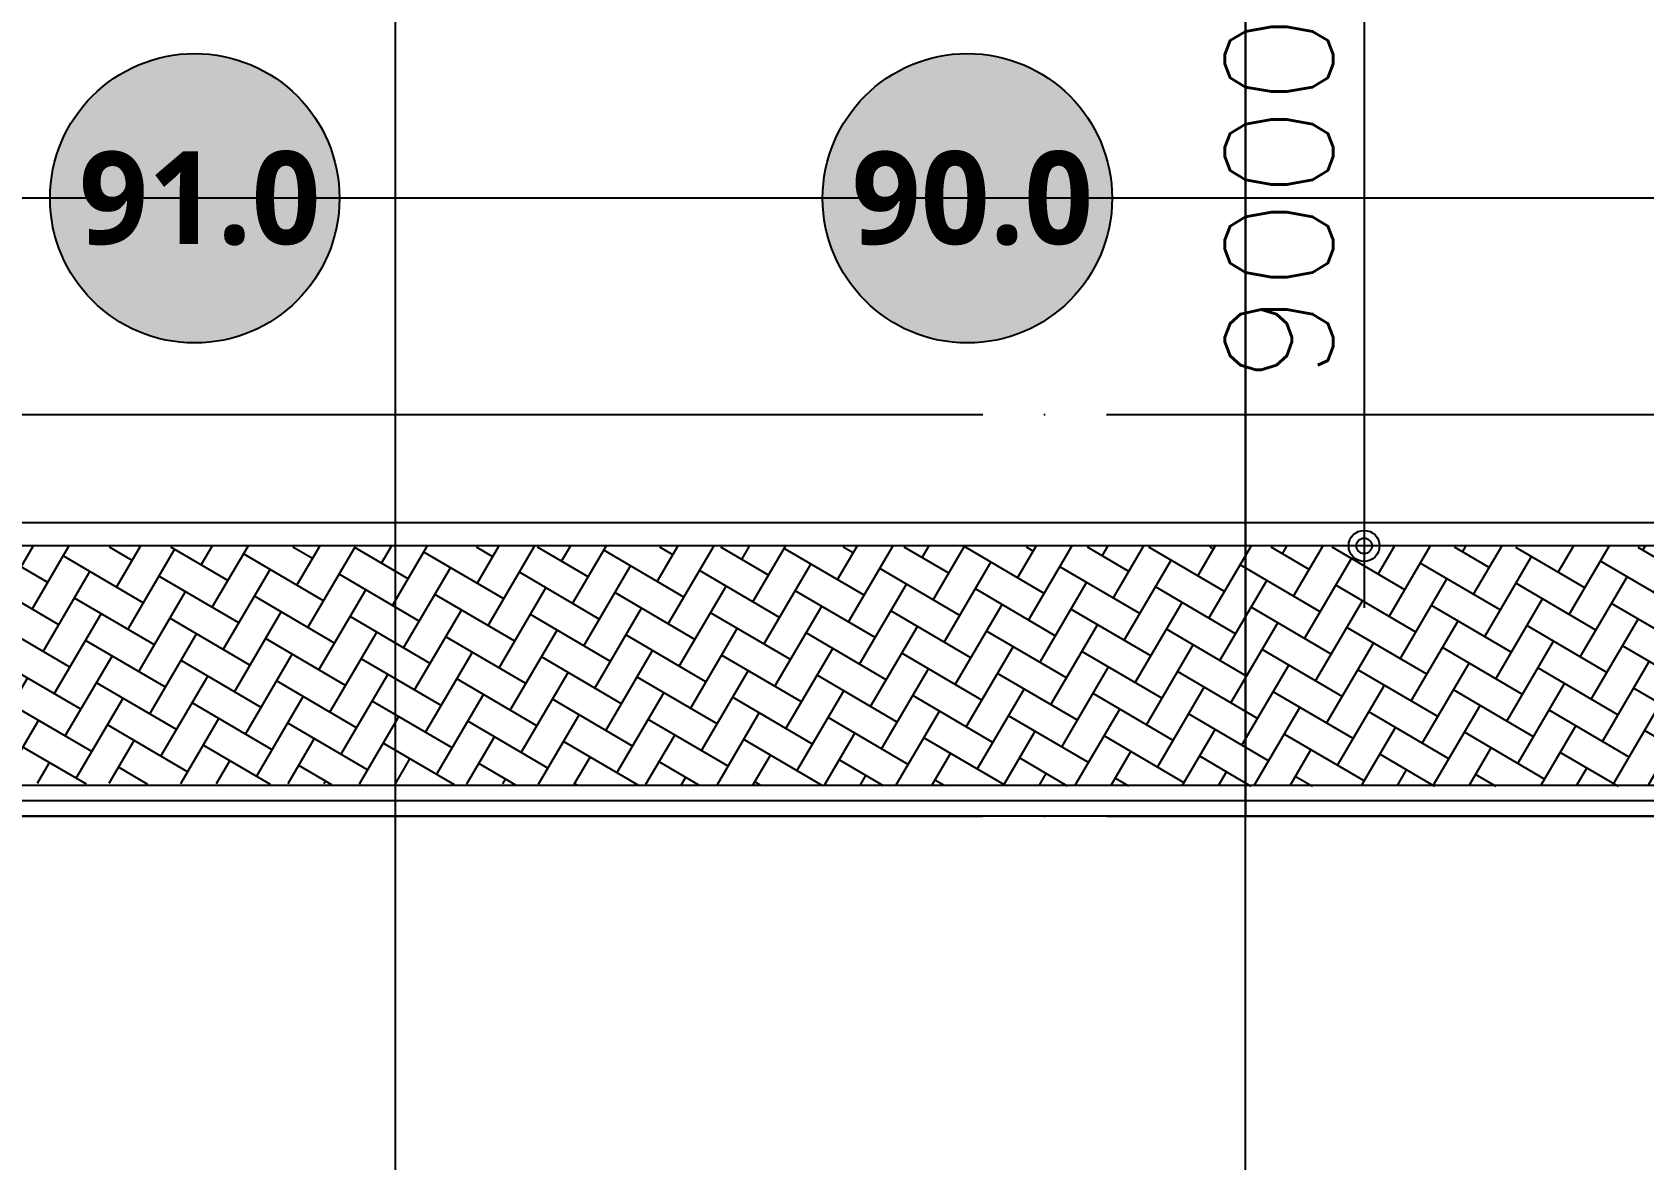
# Model space of a CAD drawing. Header units: millimetres. Extents: x 0 to 190005487, y 0 to 455456909.
# Drawn here: x 122968 to 143827, y 137342 to 151937 of the extents above; entities that cross this region are included whole.
import ezdxf
from ezdxf.enums import TextEntityAlignment as Align

# ---------------------------------------------------------------- set-up
doc = ezdxf.new("R2010")
doc.units = ezdxf.units.MM
doc.header["$LTSCALE"] = 800
doc.header["$MEASUREMENT"] = 0
doc.header["$PDSIZE"] = -10
doc.linetypes.add('CEN', pattern=[62, 60, -1, 0, -1])
doc.layers.get('0').update_dxf_attribs({"linetype": 'CONTINUOUS'})
doc.layers.get('Defpoints').update_dxf_attribs({"color": 153, "linetype": 'CONTINUOUS'})
for name, color, linetype in [('A-ANNO-TEXT2', 3, 'CONTINUOUS'), ('A-FLOR-PFIX', 6, 'CONTINUOUS'), ('A-조적해치', 8, 'CONTINUOUS'), ('CEN', 1, 'CEN'), ('WID', 4, 'CONTINUOUS'), ('도로레벨', 5, 'CONTINUOUS'), ('사업부지', 7, 'CONTINUOUS')]:
    doc.layers.add(name, color=color, linetype=linetype)
doc.styles.add('SH_대대리576', font='NanumGothicBold.ttf')
doc.styles.get("Standard").update_dxf_attribs({"font": 'SIMPLEX.shx'})
doc.dimstyles.new('SHP 600', dxfattribs={"dimscale": 400, "dimtxt": 3.5, "dimasz": 1, "dimexe": 2, "dimexo": 2, "dimgap": 1, "dimtad": 1, "dimdec": 0, "dimzin": 0, "dimdsep": 46, "dimtxsty": 'Standard', "dimblk": 'DIMDOT', "dimcen": 0.09, "dimclrt": 3, "dimadec": 0, "dimazin": 1, "dimtfac": 1, "dimtdec": 0, "dimtix": 1, "dimtmove": 2, "dimatfit": 0, "dimldrblk": 'DIMDOT', "dimfxl": 1, "dimtfillclr": 3, "dimtolj": 1, "dimtzin": 0, "dimarcsym": 0})
pattern_1 = [(59.62512504690361, (-197428128.221613, -418529398.6240803), (-142.831999634744, 547.3563920156049), [1200, -400]), (149.6251250469036, (-197427925.9594169, -418529053.5298845), (-142.831999634744, 547.3563920156049), [1200, -400])]

# ---------------------------------------------------------------- blocks, each defined once
blk = doc.blocks.new('DIMDOT')
at = {"color": 0}
blk.add_line((-2, 0), (2, 0), dxfattribs=at)
for radius in [0.5, 0.25]:
    blk.add_circle((0, 0), radius, dxfattribs=at)
blk = doc.blocks.new('*D55')
at = {"color": 0, "lineweight": -2}
for p, q in [((139407.1678462885, 154288.0880243846), (139407.1678462885, 154288.0880243846)), ((140207.1678462885, 153888.0880243846), (140207.1678462885, 145688.4010372887)), ((140033.1977619207, 145288.4010372887), (139407.1678462885, 145288.4010372887))]:
    blk.add_line(p, q, dxfattribs=at)
at = {"layer": 'Defpoints', "color": 0}
for p in [(140207.1678462885, 154288.0880243846), (140207.1678462885, 145288.4010372887), (140833.1977619207, 145288.4010372887)]:
    blk.add_point(p, dxfattribs=at)
at = {"color": 0, "linetype": 'ByBlock', "lineweight": -2, "xscale": 400, "yscale": 400, "zscale": 400}
for p, rotation in [((140207.1678462885, 154288.0880243846), 90), ((140207.1678462885, 145288.4010372887), 270)]:
    blk.add_blockref('DIMDOT', p, dxfattribs=dict(at, rotation=rotation))
at = {"color": 3, "insert": (139106.2357557426, 149788.2445308366), "char_height": 1400, "attachment_point": 5, "rotation": 90}
blk.add_mtext('\\A1;9000', dxfattribs=at)
blk = doc.blocks.new('G$C0DE8C9DA')
at = {"layer": 'A-FLOR-PFIX'}
blk.add_line((91099.99999998568, 14900.00000000373), (23699.99999989057, 14900.00000000361), dxfattribs=at)

msp = doc.modelspace()

# ---------------------------------------------------------------- hatches: boundary and pattern name
at = {"layer": '도로레벨', "linetype": 'Continuous', "true_color": 0xffffff}
h = msp.add_hatch(color=7, dxfattribs=at)
edge = h.paths.add_edge_path()
edge.add_arc((125072.1098163077, 149788.2445308388), 1873.162219500001, 0, 360)
h = msp.add_hatch(color=7, dxfattribs=at)
edge = h.paths.add_edge_path()
edge.add_arc((135072.1098163077, 149788.2445308388), 1873.162219500001, 0, 360)
at = {"layer": '사업부지', "linetype": 'Continuous', "ltscale": 10}
h = msp.add_hatch(dxfattribs=at)
h.set_pattern_fill('AR-HBONE', color=8, scale=99.99999999999997, angle=14.62512504690361, style=0)
h.set_pattern_definition(pattern_1)
h.paths.add_polyline_path([(144868.7929632352, 142188.0880244037), (144868.7929622536, 145281.0170451262), (138247.8989594374, 145281.0172291736), (138247.8989603533, 142188.0880244037)])
h.paths.add_polyline_path([(138247.8989603533, 142188.0880244037), (138247.8989594071, 145281.0172292888), (97773.76323380909, 145288.4010372884, 0.3604940677451872), (95271.0630686789, 142268.2967898529)])
h = msp.add_hatch(dxfattribs=at)
h.set_pattern_fill('AR-HBONE', color=8, scale=99.99999999999997, angle=14.62512504690361, style=0)
h.set_pattern_definition(pattern_1)
edge = h.paths.add_edge_path()
edge.add_arc((226783.6238553285, 143734.5520645323), 43738.86156052679, 177.9737850751423, 182.0262149248578, ccw=False)
edge.add_line((183072.1098163077, 145281.0161046609), (144868.7929622536, 145281.0170451262))
edge.add_line((144868.7929622536, 145281.0170451262), (144868.7929632649, 142188.0880243834))
edge.add_line((144868.7929632649, 142188.0880243834), (183072.1098163077, 142188.0880244037))
edge = h.paths.add_edge_path()
edge.add_line((138247.8989750105, 120524.3175232485), (138247.8989756829, 119524.3175233423))
edge.add_line((138247.8989756829, 119524.3175233423), (139247.8989755888, 119524.3175240143))
edge.add_arc((138247.8989756592, 119524.3175233189), 999.9999999296851, 0, 89.99999999732529)

# ---------------------------------------------------------------- linework, layer by layer
for p, q in [((185672.1098163077, 142188.0880244037), (94972.10981632222, 142188.0880244037)), ((185472.1098163081, 141988.0880244037), (94972.10981632222, 141988.0880244037))]:
    msp.add_line(p, q)
at = {"layer": 'A-조적해치'}
msp.add_line((183072.1098163077, 145588.4010372884), (97773.9483295024, 145588.4010372884), dxfattribs=at)
at = {"layer": 'CEN'}
for p, q in [((127672.1098163077, 62488.08802439016), (127672.1098163081, 195988.0880243846)), ((138672.1098163226, 62488.08802439016), (138672.1098162951, 195988.0880243846)), ((37672.10981631419, 146988.0880243846), (211647.1098163077, 146988.0880243846)), ((37672.10981631419, 141788.0880243846), (211647.1098163077, 141788.0880243846))]:
    msp.add_line(p, q, dxfattribs=at)
msp.add_lwpolyline([(90072.10981635237, 154288.0880244018), (138672.1098163375, 154288.0880244018), (138672.1098163375, 141788.0880244037), (185572.1098163524, 141788.0880244037), (185572.1098163524, 126488.0880244055), (204672.1098163226, 126488.0880243846), (204672.1098163226, 126488.0880243846), (204672.1098163226, 126488.0880243846), (204672.1098163226, 80988.08802437421), (193672.1098163375, 69488.0880244053), (105672.1098163212, 69488.08802438853), (105672.1098163212, 69488.08802438853), (105672.1098163212, 69488.08802438853), (105672.1098163188, 80438.08802440169), (105172.1098163375, 80438.08802440169), (105172.1098163375, 80888.08802439983), (90072.10981633747, 80888.08802439983)], close=True, dxfattribs=at)
at = {"layer": 'WID'}
for p, q in [((183072.1098163077, 149788.2445308404), (103072.1098163077, 149788.2445308388)), ((183072.1098163077, 145288.4010372885), (97773.76323380909, 145288.4010372884))]:
    msp.add_line(p, q, dxfattribs=at)
at = {"layer": '도로레벨', "color": 7, "linetype": 'Continuous'}
for centre in [(125072.1098163077, 149788.2445308388), (135072.1098163077, 149788.2445308388)]:
    msp.add_circle(centre, 1873.162219500001, dxfattribs=at)

# ---------------------------------------------------------------- block references
msp.add_blockref('G$C0DE8C9DA', (94172.10981632199, 126888.0880243999))

# ---------------------------------------------------------------- texts
at = {"layer": 'A-ANNO-TEXT2', "color": 6, "style": 'SH_대대리576'}
for s, p in [('91.0', (125138.3294313001, 149795.4381856432)), ('90.0', (135138.3294313001, 149795.4381856432))]:
    msp.add_text(s, height=1200, dxfattribs=at).set_placement(p, align=Align.MIDDLE_CENTER)

# ---------------------------------------------------------------- dimensions: what is measured, and where the dimension line sits
dim = msp.add_linear_dim(base=(140207.1678462885, 145288.4010372887), p1=(140207.1678462885, 154288.0880243846), p2=(140833.1977619207, 145288.4010372887), angle=90, dimstyle='SHP 600')
dim.commit()
dim.dimension.update_dxf_attribs({"geometry": '*D55', "text_midpoint": (139106.2357557426, 149788.2445308366)})

doc.saveas('drawing.dxf')
